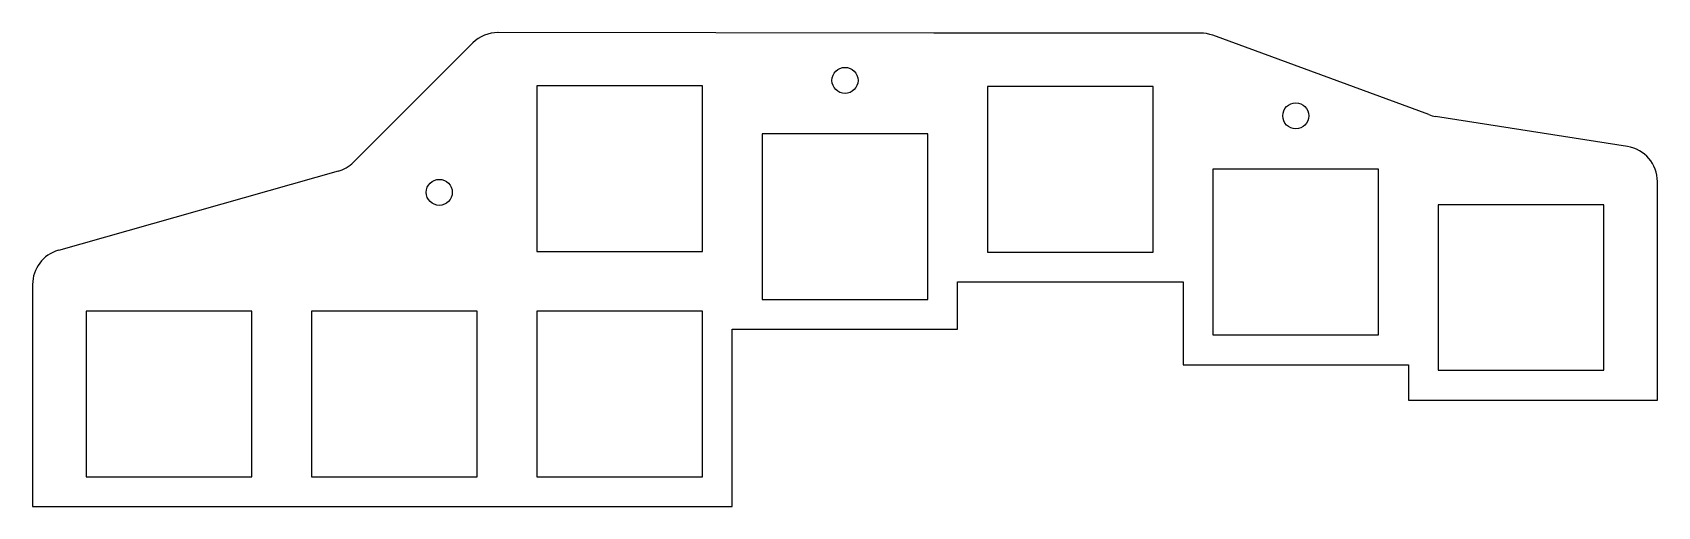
# Model space of a CAD drawing. Header units: millimetres. Extents: x 38 to 176, y -102 to -62.
import ezdxf

# ---------------------------------------------------------------- set-up
doc = ezdxf.new("R2010")
doc.units = ezdxf.units.MM

msp = doc.modelspace()

# ---------------------------------------------------------------- linework, layer by layer
for p, q in [((75.69, -63.16), (65.6, -73.25)), ((114.67, -62.33), (77.82, -62.28)), ((137.19, -62.33), (114.68, -62.33)), ((156.5, -69.22), (138.23, -62.51)), ((95.1, -66.8), (81.1, -66.8)), ((81.1, -66.8), (81.1, -80.8)), ((95.1, -80.8), (95.1, -66.8)), ((133.2, -66.85), (119.2, -66.85)), ((119.2, -66.85), (119.2, -80.85)), ((133.2, -80.85), (133.2, -66.85)), ((173.29, -71.93), (157.07, -69.37)), ((114.15, -70.85), (100.15, -70.85)), ((100.15, -70.85), (100.15, -84.85)), ((114.15, -84.85), (114.15, -70.85)), ((64.3, -74.01), (40.66, -80.71)), ((152.25, -73.85), (138.25, -73.85)), ((138.25, -73.85), (138.25, -87.85)), ((152.25, -87.85), (152.25, -73.85)), ((175.82, -93.38), (175.82, -74.89)), ((171.3, -76.85), (157.3, -76.85)), ((157.3, -76.85), (157.3, -90.85)), ((171.3, -90.85), (171.3, -76.85)), ((81.1, -80.8), (95.1, -80.8)), ((119.2, -80.85), (133.2, -80.85)), ((38.48, -83.59), (38.48, -102.38)), ((116.67, -87.38), (116.67, -83.38)), ((116.67, -83.38), (135.72, -83.38)), ((135.72, -83.38), (135.72, -90.38)), ((100.15, -84.85), (114.15, -84.85)), ((57, -85.85), (43, -85.85)), ((43, -85.85), (43, -99.85)), ((57, -99.85), (57, -85.85)), ((76.05, -85.85), (62.05, -85.85)), ((62.05, -85.85), (62.05, -99.85)), ((76.05, -99.85), (76.05, -85.85)), ((95.1, -85.85), (81.1, -85.85)), ((81.1, -85.85), (81.1, -99.85)), ((95.1, -99.85), (95.1, -85.85)), ((97.62, -102.38), (97.62, -87.38)), ((97.62, -87.38), (116.67, -87.38)), ((138.25, -87.85), (152.25, -87.85)), ((135.72, -90.38), (154.78, -90.38)), ((154.78, -90.38), (154.78, -93.38)), ((157.3, -90.85), (171.3, -90.85)), ((154.78, -93.38), (175.82, -93.38)), ((43, -99.85), (57, -99.85)), ((62.05, -99.85), (76.05, -99.85)), ((81.1, -99.85), (95.1, -99.85)), ((38.48, -102.38), (97.62, -102.38))]:
    msp.add_line(p, q)
for centre in [(107.15, -66.33), (145.25, -69.33), (72.86, -75.8)]:
    msp.add_circle(centre, 1.1)
for centre, start, end in [((77.82, -65.28), 89.9248, 135), ((114.68, -59.33), 269.9248, 270), ((137.19, -65.33), 69.8239, 90), ((157.53, -66.41), 249.8239, 261.0505), ((172.82, -74.89), 0, 81.0505), ((63.48, -71.13), 285.81, 315), ((41.48, -83.59), 105.81, 180)]:
    msp.add_arc(centre, 3, start, end)

doc.saveas('drawing.dxf')
